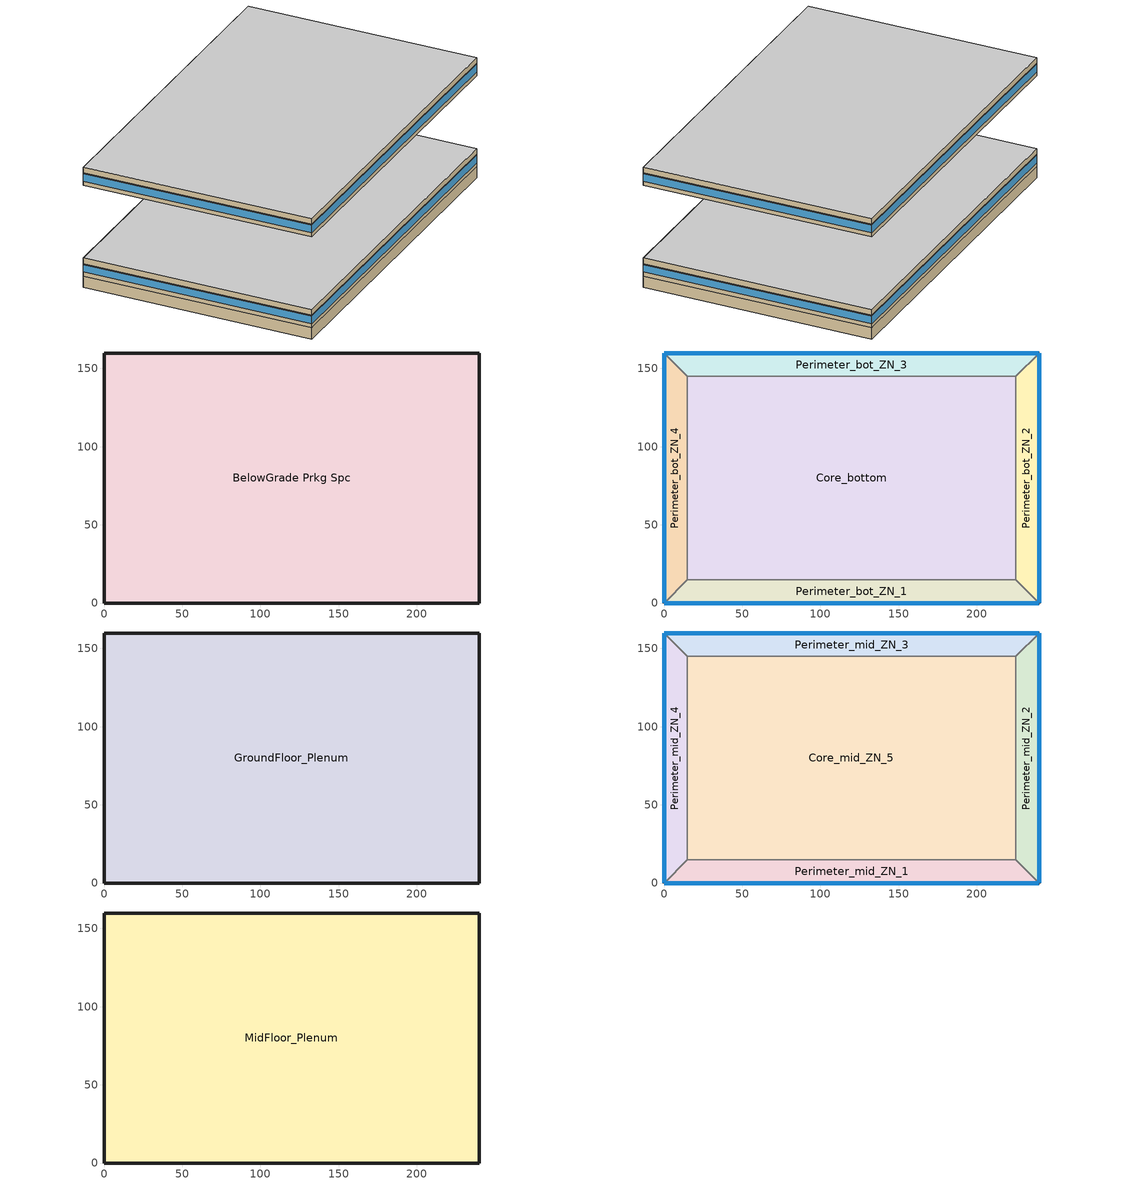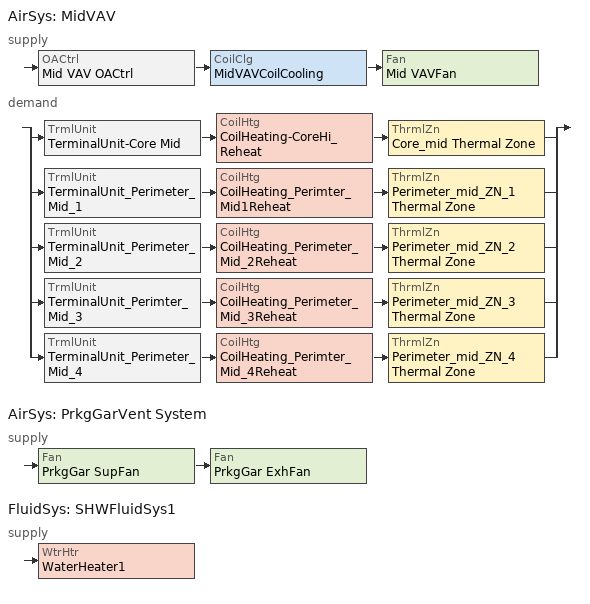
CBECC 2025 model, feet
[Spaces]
BelowGrade Prkg Spc
 floor ground (Base_CZ12-SlabOnOrBelowGradeF073): 239.85,159.9 239.85,0 0,0 0,159.9 z-8
 wall ground (Base_CZ12-BelowGradeWallC114): 239.85,0 239.85,159.9 0,159.9 0,0 239.85,0 z-8:0
Core_bottom
 floor to BelowGrade Prkg Spc (NACM_Interior Floor): 224.85,144.9 224.85,15 15,15 15,144.9 z0
 wall to Perimeter_bot_ZN_2 (NACM_Interior Wall): 224.85,15 224.85,144.9 z0:9
 wall to Perimeter_bot_ZN_3 (NACM_Interior Wall): 224.85,144.9 15,144.9 z0:9
 wall to Perimeter_bot_ZN_1 (NACM_Interior Wall): 15,15 224.85,15 z0:9
 wall to Perimeter_bot_ZN_4 (NACM_Interior Wall): 15,144.9 15,15 z0:9
Perimeter_bot_ZN_2
 floor to BelowGrade Prkg Spc (NACM_Interior Floor): 239.85,159.9 239.85,0 224.85,15 224.85,144.9 z0
 wall outside (Base_CZ12-NonresMetalFrameWallU062): 239.85,0 239.85,159.9 z0:9
 wall to Perimeter_bot_ZN_1 (NACM_Interior Wall): 224.85,15 239.85,0 z0:9
 wall to Perimeter_bot_ZN_3 (NACM_Interior Wall): 239.85,159.9 224.85,144.9 z0:9
 window (Base_AllCZ_FixedWindowU36): 239.85,0.01 239.85,159.89 z3:8.2
Perimeter_bot_ZN_3
 floor to BelowGrade Prkg Spc (NACM_Interior Floor): 239.85,159.9 224.85,144.9 15,144.9 0,159.9 z0
 wall outside (Base_CZ12-NonresMetalFrameWallU062): 239.85,159.9 0,159.9 z0:9
 wall to Perimeter_bot_ZN_4 (NACM_Interior Wall): 0,159.9 15,144.9 z0:9
 window (Base_AllCZ_FixedWindowU36): 239.85,159.9 0,159.9 z3:8.2
Perimeter_bot_ZN_1
 floor to BelowGrade Prkg Spc (NACM_Interior Floor): 224.85,15 239.85,0 0,0 15,15 z0
 wall outside (Base_CZ12-NonresMetalFrameWallU062): 0,0 239.85,0 z0:9
 wall to Perimeter_bot_ZN_4 (NACM_Interior Wall): 15,15 0,0 z0:9
 window (Base_AllCZ_FixedWindowU36): 0,0 239.85,0 z3:8.2
Perimeter_bot_ZN_4
 floor to BelowGrade Prkg Spc (NACM_Interior Floor): 0,159.9 15,144.9 15,15 0,0 z0
 wall outside (Base_CZ12-NonresMetalFrameWallU062): 0,159.9 0,0 z0:9
 window (Base_AllCZ_FixedWindowU36): 0,159.89 0,0.01 z3:8.2
GroundFloor_Plenum
 floor to Core_bottom (NACM_Drop Ceiling): 224.85,144.9 224.85,15 15,15 15,144.9 z9
 floor to Perimeter_bot_ZN_1 (NACM_Drop Ceiling): 224.85,15 239.85,0 0,0 15,15 z9
 floor to Perimeter_bot_ZN_2 (NACM_Drop Ceiling): 239.85,159.9 239.85,0 224.85,15 224.85,144.9 z9
 floor to Perimeter_bot_ZN_3 (NACM_Drop Ceiling): 239.85,159.9 224.85,144.9 15,144.9 0,159.9 z9
 floor to Perimeter_bot_ZN_4 (NACM_Drop Ceiling): 0,159.9 15,144.9 15,15 0,0 z9
 wall outside (Base_CZ12-NonresMetalFrameWallU062): 239.85,0 239.85,159.9 0,159.9 0,0 239.85,0 z9:13
 ceiling inside (Interior Ceiling): 239.85,0 239.85,159.9 0,159.9 0,0 z13
Core_mid_ZN_5
 floor inside (NACM_Interior Floor): 224.85,144.9 224.85,15 15,15 15,144.9 z65
 wall to Perimeter_mid_ZN_2 (NACM_Interior Wall): 224.85,15 224.85,144.9 z65:74
 wall to Perimeter_mid_ZN_3 (NACM_Interior Wall): 224.85,144.9 15,144.9 z65:74
 wall to Perimeter_mid_ZN_1 (NACM_Interior Wall): 15,15 224.85,15 z65:74
 wall to Perimeter_mid_ZN_4 (NACM_Interior Wall): 15,144.9 15,15 z65:74
Perimeter_mid_ZN_2
 floor inside (NACM_Interior Floor): 239.85,159.9 239.85,0 224.85,15 224.85,144.9 z65
 wall outside (Base_CZ12-NonresMetalFrameWallU062): 239.85,0 239.85,159.9 z65:74
 wall to Perimeter_mid_ZN_1 (NACM_Interior Wall): 224.85,15 239.85,0 z65:74
 wall to Perimeter_mid_ZN_3 (NACM_Interior Wall): 239.85,159.9 224.85,144.9 z65:74
 window (Base_AllCZ_FixedWindowU36): 239.85,0.01 239.85,159.89 z68:73.2
Perimeter_mid_ZN_3
 floor inside (NACM_Interior Floor): 239.85,159.9 224.85,144.9 15,144.9 0,159.9 z65
 wall outside (Base_CZ12-NonresMetalFrameWallU062): 239.85,159.9 0,159.9 z65:74
 wall to Perimeter_mid_ZN_4 (NACM_Interior Wall): 0,159.9 15,144.9 z65:74
 window (Base_AllCZ_FixedWindowU36): 239.85,159.9 0,159.9 z68:73.2
Perimeter_mid_ZN_1
 floor inside (NACM_Interior Floor): 224.85,15 239.85,0 0,0 15,15 z65
 wall outside (Base_CZ12-NonresMetalFrameWallU062): 0,0 239.85,0 z65:74
 wall to Perimeter_mid_ZN_4 (NACM_Interior Wall): 15,15 0,0 z65:74
 window (Base_AllCZ_FixedWindowU36): 0,0 239.85,0 z68:73.2
Perimeter_mid_ZN_4
 floor inside (NACM_Interior Floor): 0,159.9 15,144.9 15,15 0,0 z65
 wall outside (Base_CZ12-NonresMetalFrameWallU062): 0,159.9 0,0 z65:74
 window (Base_AllCZ_FixedWindowU36): 0,159.89 0,0.01 z68:73.2
MidFloor_Plenum
 floor to Core_mid_ZN_5 (NACM_Drop Ceiling): 224.85,144.9 224.85,15 15,15 15,144.9 z74
 floor to Perimeter_mid_ZN_1 (NACM_Drop Ceiling): 224.85,15 239.85,0 0,0 15,15 z74
 floor to Perimeter_mid_ZN_2 (NACM_Drop Ceiling): 239.85,159.9 239.85,0 224.85,15 224.85,144.9 z74
 floor to Perimeter_mid_ZN_3 (NACM_Drop Ceiling): 239.85,159.9 224.85,144.9 15,144.9 0,159.9 z74
 floor to Perimeter_mid_ZN_4 (NACM_Drop Ceiling): 0,159.9 15,144.9 15,15 0,0 z74
 wall outside (Base_CZ12-NonresMetalFrameWallU062): 239.85,0 239.85,159.9 0,159.9 0,0 239.85,0 z74:78
 ceiling inside (Interior Ceiling): 239.85,0 239.85,159.9 0,159.9 0,0 z78
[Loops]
AirSys 'MidVAV'
 supply: OACtrl 'Mid VAV OACtrl' > CoilClg 'MidVAVCoilCooling' > Fan 'Mid VAVFan'
 demand: split
  | TrmlUnit 'TerminalUnit-Core Mid' > CoilHtg 'CoilHeating-CoreHi_Reheat' > ThrmlZn 'Core_mid Thermal Zone'
  | TrmlUnit 'TerminalUnit_Perimeter_Mid_1' > CoilHtg 'CoilHeating_Perimter_Mid1Reheat' > ThrmlZn 'Perimeter_mid_ZN_1 Thermal Zone'
  | TrmlUnit 'TerminalUnit_Perimeter_Mid_2' > CoilHtg 'CoilHeating_Perimeter_Mid_2Reheat' > ThrmlZn 'Perimeter_mid_ZN_2 Thermal Zone'
  | TrmlUnit 'TerminalUnit_Perimter_Mid_3' > CoilHtg 'CoilHeating_Perimeter_Mid_3Reheat' > ThrmlZn 'Perimeter_mid_ZN_3 Thermal Zone'
  | TrmlUnit 'TerminalUnit_Perimeter_Mid_4' > CoilHtg 'CoilHeating_Perimter_Mid_4Reheat' > ThrmlZn 'Perimeter_mid_ZN_4 Thermal Zone'
AirSys 'PrkgGarVent System'
 supply: Fan 'PrkgGar SupFan' > Fan 'PrkgGar ExhFan'
FluidSys 'SHWFluidSys1'
 supply: WtrHtr 'WaterHeater1'
[Proj]
OffLrg-PrkgExhaust: ZipCode=95814; AnalysisType=Title24Compliance; AirBarrier=Air barrier - not verified
[Bldg]
Large Office: TotStoryCnt=7; AboveGrdStoryCnt=6
[ConsAssm]
Name | CompatibleSurfType | MatRef[1] | MatRef[2] | MatRef[3] | MatRef[4] | SlabType
Base_CZ12-NonresMetalFrameWallU062 | ExteriorWall | Stucco - 7/8 in. | Compliance Insulation R13.99 | Air - Metal Wall Framing - 16 or 24 in. OC | Gypsum Board - 1/2 in.
Base_CZ12-SlabOnOrBelowGradeF073 | UndergroundFloor | Concrete - 140 lb/ft3 - 6 in. |  |  |  | UnheatedSlabOnGrade
Base_CZ12-BelowGradeWallC114 | UndergroundWall | Concrete - Solid Grout - 115 lb/ft3 - 8 in.
NACM_Interior Wall | InteriorWall | NACM_Gypsum Board 5/8in | NACM_Gypsum Board 5/8in
NACM_Drop Ceiling | InteriorFloor | NACM_Acoustic Tile 3/4in
Interior Ceiling | Ceiling | NACM_Acoustic Tile 3/4in
NACM_Interior Floor | InteriorFloor | NACM_Concrete 4in_140lb/ft3 | NACM_Carpet 3/4in
[Mat]
Name | CodeCat | CodeItem
Stucco - 7/8 in. | Plastering Materials | Stucco - 7/8 in.
Compliance Insulation R13.99 | Insulation Board | Compliance Insulation R13.99
Air - Metal Wall Framing - 16 or 24 in. OC | Air | Air - Metal Wall Framing - 16 or 24 in. OC
Gypsum Board - 1/2 in. | Bldg Board and Siding | Gypsum Board - 1/2 in.
Concrete - 140 lb/ft3 - 6 in. | Concrete | Concrete - 140 lb/ft3 - 6 in.
Concrete - Solid Grout - 115 lb/ft3 - 8 in. | Masonry Units Solid | Concrete - Solid Grout - 115 lb/ft3 - 8 in.
NACM_Gypsum Board 5/8in | Bldg Board and Siding | Gypsum Board - 5/8 in.
NACM_Acoustic Tile 3/4in | Finish Materials | Acoustic Tile - 3/4 in.
NACM_Concrete 4in_140lb/ft3 | Concrete | Concrete - 140 lb/ft3 - 4 in.
NACM_Carpet 3/4in | Finish Materials | Carpet - 3/4 in.
[FenCons]
Base_AllCZ_FixedWindowU36: FenType=VerticalFenestration; FenProdType=FixedWindow; AssmContext=Manufactured; CertificationMthd=NFRCRated; SHGC=0.25; UFactor=0.36; VT=0.42
[Story]
Name | Mult
BelowGrade Prkg; GroundFloor Prkg
MidFloor | 5
[Spc]
Name | Story | CondgType | ThrmlZnRef | Vol | SpcFuncDefaultsRef | SpcFunc | RetPlenumSpcRef | SHWFluidSegRef
BelowGrade Prkg Spc | BelowGrade Prkg | Unconditioned | Basement Thermal Zone | 306899 | ParkingGarage Defaults
Core_bottom | GroundFloor Prkg | Unconditioned | Core_bottom Thermal Zone | 245391 | ParkingGarage Defaults
Perimeter_bot_ZN_1 | GroundFloor Prkg | Unconditioned | Perimeter_bot_ZN_1 Thermal Zone | 30371.4 | ParkingGarage Defaults | Parking Garage Area (Parking Zone and Ramps)
Perimeter_bot_ZN_2 | GroundFloor Prkg | Unconditioned | Perimeter_bot_ZN_2 Thermal Zone | 19572.1 | ParkingGarage Defaults | Parking Garage Area (Daylight Adaptation Zones)
Perimeter_bot_ZN_3 | GroundFloor Prkg | Unconditioned | Perimeter_bot_ZN_3 Thermal Zone | 30370.8 | ParkingGarage Defaults | Parking Garage Area (Daylight Adaptation Zones)
Perimeter_bot_ZN_4 | GroundFloor Prkg | Unconditioned | Perimeter_bot_ZN_4 Thermal Zone | 19572.1 | ParkingGarage Defaults
GroundFloor_Plenum | GroundFloor Prkg | Unconditioned | GroundFloor_Plenum Thermal Zone | 153412 |  | Unoccupied-Exclude from Gross Floor Area
Core_mid_ZN_5 | MidFloor |  | Core_mid Thermal Zone | 245391 | Office Mod Defaults |  | MidFloor_Plenum | SHWSupply1
Perimeter_mid_ZN_1 | MidFloor |  | Perimeter_mid_ZN_1 Thermal Zone | 30371.4 | Office Mod Defaults |  | MidFloor_Plenum | SHWSupply1
Perimeter_mid_ZN_2 | MidFloor |  | Perimeter_mid_ZN_2 Thermal Zone | 19572.1 | Office Mod Defaults |  | MidFloor_Plenum | SHWSupply1
Perimeter_mid_ZN_3 | MidFloor |  | Perimeter_mid_ZN_3 Thermal Zone | 30370.8 | Office Mod Defaults |  | MidFloor_Plenum | SHWSupply1
Perimeter_mid_ZN_4 | MidFloor |  | Perimeter_mid_ZN_4 Thermal Zone | 19572.1 | Office Mod Defaults |  | MidFloor_Plenum | SHWSupply1
MidFloor_Plenum | MidFloor | Plenum | MidFloor_Plenum Thermal Zone | 153412
[ThrmlZn]
Basement Thermal Zone; Perimeter_bot_ZN_1 Thermal Zone; Perimeter_bot_ZN_2 Thermal Zone; Perimeter_bot_ZN_3 Thermal Zone; Perimeter_bot_ZN_4 Thermal Zone: Type=Unconditioned; VentSysRef=PrkgGarVent System; VentSrc=Forced
Core_bottom Thermal Zone: VentSysRef=PrkgGarVent System; VentSrc=Forced
GroundFloor_Plenum Thermal Zone: Type=Unconditioned
Core_mid Thermal Zone: ClgTstatSchRef=Office ClgSetPt; HtgTstatSchRef=Office HtgSetPt
Perimeter_mid_ZN_1 Thermal Zone; Perimeter_mid_ZN_2 Thermal Zone; Perimeter_mid_ZN_3 Thermal Zone; Perimeter_mid_ZN_4 Thermal Zone: Type=Conditioned; ClgTstatSchRef=Office ClgSetPt; HtgTstatSchRef=Office HtgSetPt
MidFloor_Plenum Thermal Zone: Type=Plenum
[AirSys]
Name | Type | CtrlSysType | AvailSchRef | NightCycleFanCtrl | ReheatCtrlMthd | Cnt | OptStart | ClgCtrl | ClRstSupHi | ClRstSupLow | ExhSysType | ExhCtrlMthd
MidVAV | VAV | DDCToZone | Office HVACAvail | CycleOnCallAnyZone | DualMaximum | 5 | 1 | WarmestReset | 60 | 55
PrkgGarVent System | Exhaust |  |  |  |  |  |  |  |  |  | ParkingGarage | COControl
[AirSeg]
Name | Sys | Type | Path
MidVAV AirSegment Supply | MidVAV | Supply
Mid VAV Return AirSegment | MidVAV | Return | PlenumZones
PrkgGar SupplyAirSeg | PrkgGarVent System | Supply
PrkgGar ExhaustAirSeg | PrkgGarVent System | Exhaust
[CoilClg]
MidVAVCoilCooling: Sys=MidVAV; Type=DirectExpansion
[Fan] CtrlMthd=VariableSpeedDrive
Name | Sys | ModelingMthd | TotStaticPress
Mid VAVFan | MidVAV
PrkgGar SupFan; PrkgGar ExhFan | PrkgGarVent System | StaticPressure | 1
[OACtrl]
Mid VAV OACtrl: Sys=MidVAV; EconoCtrlMthd=DifferentialDryBulb; EconoIntegration=Integrated
[TrmlUnit] Sys=MidVAV; Type=VAVReheatBox
Name | ZnServedRef
TerminalUnit-Core Mid | Core_mid Thermal Zone
TerminalUnit_Perimeter_Mid_1 | Perimeter_mid_ZN_1 Thermal Zone
TerminalUnit_Perimeter_Mid_2 | Perimeter_mid_ZN_2 Thermal Zone
TerminalUnit_Perimter_Mid_3 | Perimeter_mid_ZN_3 Thermal Zone
TerminalUnit_Perimeter_Mid_4 | Perimeter_mid_ZN_4 Thermal Zone
[CoilHtg] Sys=MidVAV; Type=Resistance
CoilHeating-CoreHi_Reheat; CoilHeating_Perimter_Mid1Reheat; CoilHeating_Perimeter_Mid_2Reheat; CoilHeating_Perimeter_Mid_3Reheat; CoilHeating_Perimter_Mid_4Reheat
[EnergyUse]
Name | EnduseName
Space Heating | Space Heating
Space Cooling | Space Cooling
Indoor Fans | Indoor Fans
Heat Rejection | Heat Rejection
Pumps & Misc. | Pumps & Misc.
Domestic HW | Domestic HW
Lighting | Lighting
Compliance Total | Compliance Total
Receptacle | Receptacle
Process | Process
Process Ltg | Process Ltg
TOTAL | TOTAL
[FluidSys]
SHWFluidSys1: Type=ServiceHotWater
[FluidSeg] Sys=SHWFluidSys1
Name | Type | Src
SHWSupply1 | PrimarySupply
SHWMakeup1 | MakeupFluid | MunicipalWater
[WtrHtr]
WaterHeater1: Sys=SHWFluidSys1; FluidSegOutRef=SHWSupply1; FluidSegMakeupRef=SHWMakeup1; StdbyLossFrac=0.01
[SpcFuncDefaults]
Name | SpcFunc | OccLatHtRt | OccSchRef | IntLPDReg | IntLtgRegSchRef | IntLtgRegHtGnRadFrac | RecptPwrDens | RecptSchRef | ProcElecSchRef | CommRfrgEqpSchRef | ElevSchRef | ProcGasSchRef | HotWtrHtgSchRef
Office Mod Defaults | Office Area (>250 square feet) | 206 | Office Occupancy | 0.78 | Office Lights | 0.7 | 1.34 | Office Receptacle | Office Receptacle | Office Refrigeration | Office Elevator | Office Receptacle | Office ServiceHotWater
ParkingGarage Defaults | Parking Garage Area (Parking Zone and Ramps)
[Sch]
Name | Type | EndMonth[1] | EndDay[1] | SchWeekRef[1]
Office Occupancy | Fraction | 12 | 31 | OfficeOccupancyWk
Office Receptacle | Fraction | 12 | 31 | OfficeReceptacleWk
Office ServiceHotWater | Fraction | 12 | 31 | OfficeServiceHotWaterWk
Office Elevator | Fraction |  |  | OfficeElevatorWk
Office Lights | Fraction | 12 | 31 | OfficeLightsWk
Office ClgSetPt | Temperature | 12 | 31 | OfficeClgSetPtWk
Office HtgSetPt | Temperature | 12 | 31 | OfficeHtgSetPtWk
Office Refrigeration | Fraction |  |  | OfficeRefrigerationWk
Office HVACAvail | OnOff |  |  | OfficeHVACAvailWk
[SchWeek]
Name | Type | SchDaySunRef | SchDayMonRef | SchDayTueRef | SchDayWedRef | SchDayThuRef | SchDayFriRef | SchDaySatRef | SchDayHolRef | SchDayClgDDRef | SchDayHtgDDRef | SchDayWDRef
OfficeOccupancyWk | Fraction | OfficeOccupancySun | OfficeOccupancyWD | OfficeOccupancyWD | OfficeOccupancyWD | OfficeOccupancyWD | OfficeOccupancyWD | OfficeOccupancySat | OfficeOccupancySun | OnDay | OffDay
OfficeReceptacleWk | Fraction | OfficeReceptacleSun | OfficeReceptacleWD | OfficeReceptacleWD | OfficeReceptacleWD | OfficeReceptacleWD | OfficeReceptacleWD | OfficeReceptacleSat | OfficeReceptacleSun | OnDay | OffDay
OfficeServiceHotWaterWk | Fraction | OfficeServiceHotWaterSun | OfficeServiceHotWaterWD | OfficeServiceHotWaterWD | OfficeServiceHotWaterWD | OfficeServiceHotWaterWD | OfficeServiceHotWaterWD | OfficeServiceHotWaterSat | OfficeServiceHotWaterSun | OnDay | OffDay
OfficeElevatorWk | Fraction | OfficeElevatorSun |  |  |  |  |  | OfficeElevatorSat |  |  |  | OfficeElevatorWD
OfficeLightsWk | Fraction | OfficeLightsSun | OfficeLightsWD | OfficeLightsWD | OfficeLightsWD | OfficeLightsWD | OfficeLightsWD | OfficeLightsSat | OfficeLightsSun | OnDay | OffDay
OfficeClgSetPtWk | Temperature | OfficeClgSetPtSun | OfficeClgSetPtWD | OfficeClgSetPtWD | OfficeClgSetPtWD | OfficeClgSetPtWD | OfficeClgSetPtWD | OfficeClgSetPtSat | OfficeClgSetPtSun | OfficeClgSetPtWD | OfficeClgSetPtWD
OfficeHtgSetPtWk | Temperature | OfficeHtgSetPtSun | OfficeHtgSetPtWD | OfficeHtgSetPtWD | OfficeHtgSetPtWD | OfficeHtgSetPtWD | OfficeHtgSetPtWD | OfficeHtgSetPtSat | OfficeHtgSetPtSun | OfficeHtgSetPtWD | OfficeHtgSetPtWD
OfficeRefrigerationWk | Fraction | OfficeRefrigerationSat |  |  |  |  |  | OfficeRefrigerationSun |  |  |  | OfficeRefrigerationWD
OfficeHVACAvailWk | Fraction | OfficeHVACAvailSat |  |  |  |  |  | OfficeHVACAvailSun |  |  |  | OfficeHVACAvailWD
[SchDay]
Name | Type | Hr
OfficeOccupancySun | Fraction | ( 0, 0, 0, 0, 0, 0, 0.05, 0.05, 0.05, 0.05, 0.05, 0.05, 0.05, 0.05, 0.05, 0.05, 0.05, 0.05, 0, 0, 0, 0, 0, 0 )
OfficeOccupancyWD | Fraction | ( 0, 0, 0, 0, 0, 0, 0.1, 0.2, 0.95, 0.95, 0.95, 0.95, 0.5, 0.95, 0.95, 0.95, 0.95, 0.3, 0.1, 0.1, 0.1, 0.1, 0.05, 0.05 )
OfficeOccupancySat | Fraction | ( 0, 0, 0, 0, 0, 0, 0.1, 0.1, 0.3, 0.3, 0.3, 0.3, 0.1, 0.1, 0.1, 0.1, 0.1, 0.05, 0.05, 0, 0, 0, 0, 0 )
OfficeReceptacleSun; OfficeLightsSun | Fraction | ( 0.05, 0.05, 0.05, 0.05, 0.05, 0.05, 0.05, 0.05, 0.05, 0.05, 0.05, 0.05, 0.05, 0.05, 0.05, 0.05, 0.05, 0.05, 0.05, 0.05, 0.05, 0.05, 0.05, 0.05 )
OfficeReceptacleWD | Fraction | ( 0.05, 0.05, 0.05, 0.05, 0.05, 0.1, 0.1, 0.3, 0.9, 0.9, 0.9, 0.9, 0.9, 0.9, 0.9, 0.9, 0.9, 0.5, 0.3, 0.3, 0.2, 0.2, 0.1, 0.05 )
OfficeReceptacleSat; OfficeLightsSat | Fraction | ( 0.05, 0.05, 0.05, 0.05, 0.05, 0.05, 0.1, 0.1, 0.3, 0.3, 0.3, 0.3, 0.15, 0.15, 0.15, 0.15, 0.15, 0.05, 0.05, 0.05, 0.05, 0.05, 0.05, 0.05 )
OfficeServiceHotWaterSun | Fraction | ( 0.04, 0.04, 0.04, 0.04, 0.04, 0.07, 0.04, 0.04, 0.04, 0.04, 0.04, 0.06, 0.06, 0.09, 0.06, 0.04, 0.04, 0.04, 0.04, 0.04, 0.04, 0.07, 0.04, 0.04 )
OfficeServiceHotWaterWD | Fraction | ( 0.05, 0.05, 0.05, 0.05, 0.05, 0.08, 0.07, 0.19, 0.35, 0.38, 0.39, 0.47, 0.57, 0.54, 0.34, 0.33, 0.44, 0.26, 0.21, 0.15, 0.17, 0.08, 0.05, 0.05 )
OfficeServiceHotWaterSat | Fraction | ( 0.05, 0.05, 0.05, 0.05, 0.05, 0.08, 0.07, 0.11, 0.15, 0.21, 0.19, 0.23, 0.2, 0.19, 0.15, 0.12, 0.14, 0.07, 0.07, 0.07, 0.07, 0.09, 0.05, 0.05 )
OfficeElevatorWD | Fraction | ( 0, 0, 0, 0, 0, 0, 0, 0.35, 0.69, 0.43, 0.37, 0.43, 0.58, 0.48, 0.37, 0.37, 0.46, 0.62, 0.2, 0.12, 0.04, 0.04, 0, 0 )
OfficeElevatorSat | Fraction | ( 0, 0, 0, 0, 0, 0, 0, 0.16, 0.14, 0.21, 0.18, 0.25, 0.21, 0.13, 0.08, 0.04, 0.05, 0.06, 0, 0, 0, 0, 0, 0 )
OfficeElevatorSun; OffDay | Fraction | ( 0, 0, 0, 0, 0, 0, 0, 0, 0, 0, 0, 0, 0, 0, 0, 0, 0, 0, 0, 0, 0, 0, 0, 0 )
OfficeLightsWD | Fraction | ( 0.05, 0.05, 0.05, 0.05, 0.05, 0.1, 0.1, 0.3, 0.65, 0.65, 0.65, 0.65, 0.65, 0.65, 0.65, 0.65, 0.65, 0.35, 0.3, 0.3, 0.2, 0.2, 0.1, 0.05 )
OnDay | Fraction | ( 1, 1, 1, 1, 1, 1, 1, 1, 1, 1, 1, 1, 1, 1, 1, 1, 1, 1, 1, 1, 1, 1, 1, 1 )
OfficeClgSetPtSun | Temperature | ( 85, 85, 85, 85, 85, 85, 85, 85, 85, 85, 85, 85, 85, 85, 85, 85, 85, 85, 85, 85, 85, 85, 85, 85 )
OfficeClgSetPtWD | Temperature | ( 85, 85, 85, 85, 85, 75, 75, 75, 75, 75, 75, 75, 75, 75, 75, 75, 75, 75, 75, 75, 75, 75, 75, 75 )
OfficeClgSetPtSat | Temperature | ( 85, 85, 85, 85, 85, 75, 75, 75, 75, 75, 75, 75, 75, 75, 75, 75, 75, 75, 75, 85, 85, 85, 85, 85 )
OfficeHtgSetPtSun | Temperature | ( 60, 60, 60, 60, 60, 60, 60, 60, 60, 60, 60, 60, 60, 60, 60, 60, 60, 60, 60, 60, 60, 60, 60, 60 )
OfficeHtgSetPtWD | Temperature | ( 60, 60, 60, 60, 60, 70, 70, 70, 70, 70, 70, 70, 70, 70, 70, 70, 70, 70, 70, 70, 70, 70, 70, 70 )
OfficeHtgSetPtSat | Temperature | ( 60, 60, 60, 60, 60, 70, 70, 70, 70, 70, 70, 70, 70, 70, 70, 70, 70, 70, 70, 60, 60, 60, 60, 60 )
OfficeRefrigerationWD; OfficeRefrigerationSat; OfficeRefrigerationSun | Fraction | ( 0.9, 0.9, 0.9, 0.9, 0.9, 0.9, 0.9, 0.9, 0.9, 0.9, 0.9, 0.9, 0.9, 0.9, 0.9, 0.9, 0.9, 0.9, 0.9, 0.9, 0.9, 0.9, 0.9, 0.9 )
OfficeHVACAvailWD | Fraction | ( 0, 0, 0, 0, 0, 1, 1, 1, 1, 1, 1, 1, 1, 1, 1, 1, 1, 1, 1, 1, 1, 1, 1, 1 )
OfficeHVACAvailSat | Fraction | ( 0, 0, 0, 0, 0, 1, 1, 1, 1, 1, 1, 1, 1, 1, 1, 1, 1, 1, 1, 0, 0, 0, 0, 0 )
OfficeHVACAvailSun | Fraction | ( 0, 0, 0, 0, 0, 1, 1, 1, 1, 1, 1, 1, 1, 1, 1, 1, 1, 1, 0, 0, 0, 0, 0, 0 )
